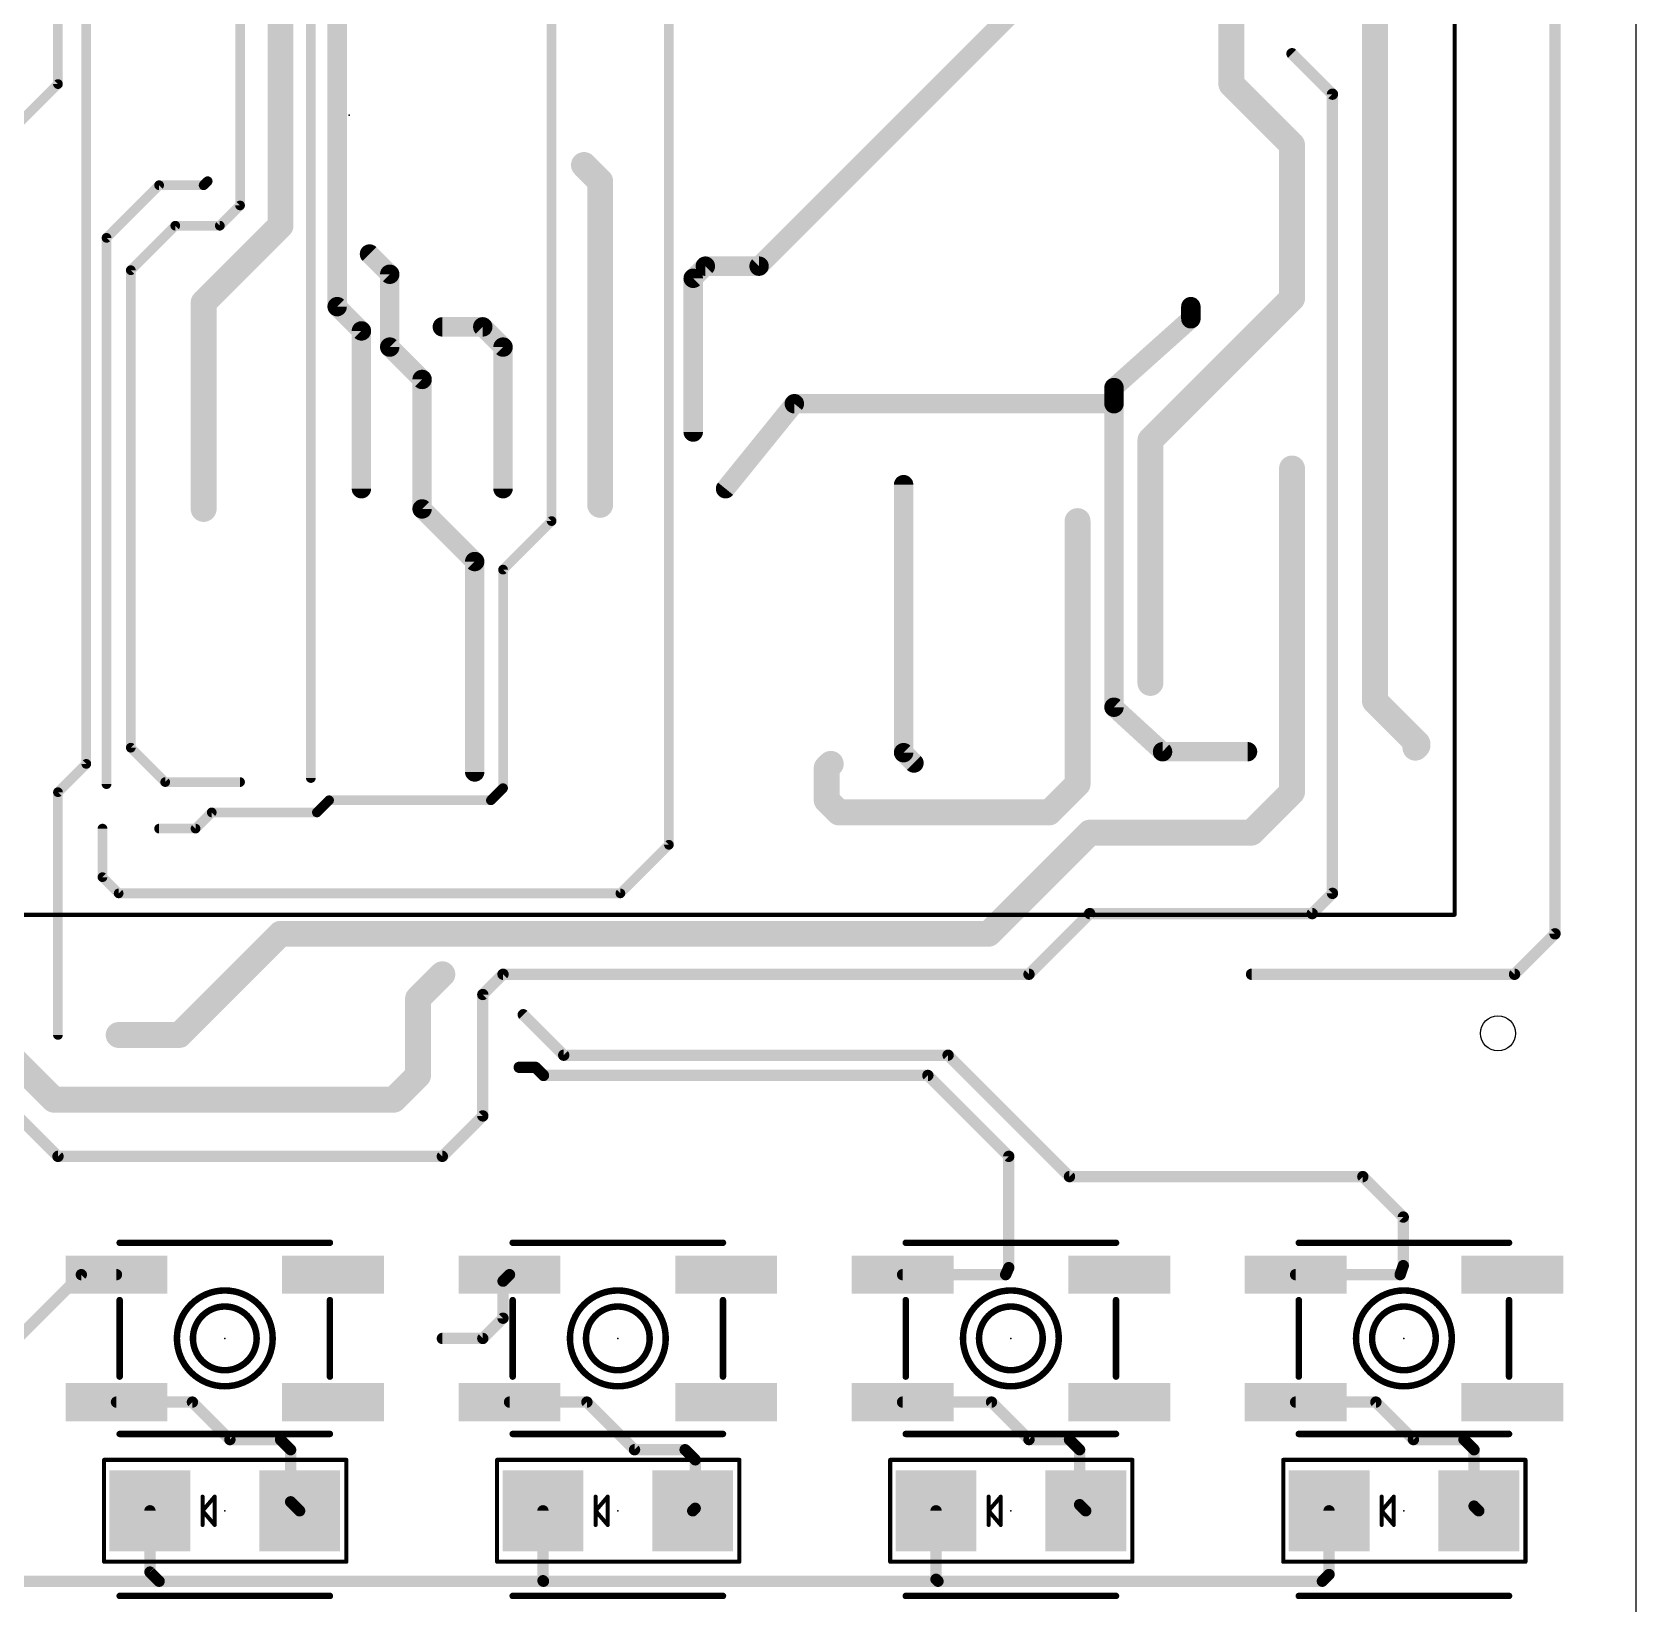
# Model space of a CAD drawing. Extents: x -38 to 38, y -89 to 89.
# Drawn here: x -12.2 to 38.1, y 11.4 to 60.7 of the extents above; entities that cross this region are included whole.
import ezdxf

# ---------------------------------------------------------------- set-up
doc = ezdxf.new("R2010")
doc.units = 0
for name, color, linetype in [('1', 22, 'CONTINUOUS'), ('20', 7, 'CONTINUOUS'), ('21', 253, 'CONTINUOUS'), ('23', 7, 'CONTINUOUS')]:
    doc.layers.add(name, color=color, linetype=linetype)

# ---------------------------------------------------------------- blocks, each defined once
blk = doc.blocks.new('RECT')
blk.add_solid([(-0.5, -0.5), (0.5, -0.5), (-0.5, 0.5), (0.5, 0.5)])

msp = doc.modelspace()

# ---------------------------------------------------------------- linework, layer by layer
at = {"layer": '1'}
for points, const_width in [([(29.9085, 80.3275), (29.9085, 39.6875)], 0.8128), ([(-10.541, 37.719), (-10.541, 72.644)], 0.3048), ([(-5.715, 55.245), (-5.715, 71.12)], 0.3048), ([(35.56, 32.385), (35.56, 66.04)], 0.3556), ([(10.577, 53.34), (22.007, 64.77)], 0.6096), ([(-11.43, 59.055), (-11.43, 64.7065)], 0.3048), ([(4.064, 45.339), (4.064, 64.643)], 0.3048), ([(7.747, 35.179), (7.747, 64.77)], 0.3048), ([(-3.4925, 37.2745), (-3.4925, 63.1825)], 0.3048), ([(-4.445, 54.61), (-4.445, 62.357)], 0.8128), ([(-2.667, 52.07), (-2.667, 62.103)], 0.6096), ([(25.4, 59.055), (25.4, 61.595)], 0.8128), ([(28.575, 58.7375), (27.305, 60.0075)], 0.3556), ([(27.305, 57.15), (25.4, 59.055)], 0.8128), ([(-13.97, 56.515), (-11.43, 59.055)], 0.3048), ([(28.575, 33.655), (28.575, 58.7375)], 0.3556), ([(27.305, 57.15), (27.305, 52.324)], 0.8128), ([(5.588, 56.007), (5.08, 56.515)], 0.8128), ([(5.588, 45.847), (5.588, 56.007)], 0.8128), ([(-9.906, 54.229), (-8.255, 55.88)], 0.3048), ([(-8.255, 55.88), (-6.858, 55.88)], 0.3048), ([(-6.858, 55.88), (-6.731, 56.007)], 0.3048), ([(-6.35, 54.61), (-5.715, 55.245)], 0.3048), ([(-6.858, 52.197), (-4.445, 54.61)], 0.8128), ([(-9.906, 37.084), (-9.906, 54.229)], 0.3048), ([(-9.144, 53.213), (-7.747, 54.61)], 0.3048), ([(-7.747, 54.61), (-6.35, 54.61)], 0.3048), ([(-1.016, 53.086), (-1.651, 53.721)], 0.6096), ([(-9.144, 38.227), (-9.144, 53.213)], 0.3048), ([(-1.016, 50.8), (-1.016, 53.086)], 0.6096), ([(8.509, 52.959), (8.89, 53.34)], 0.6096), ([(8.89, 53.34), (10.577, 53.34)], 0.6096), ([(8.509, 48.133), (8.509, 52.959)], 0.6096), ([(-6.858, 45.72), (-6.858, 52.197)], 0.8128), ([(-1.905, 51.308), (-2.667, 52.07)], 0.6096), ([(27.305, 52.324), (22.86, 47.879)], 0.8128), ([(24.13, 52.07), (24.13, 51.689)], 0.6096), ([(24.13, 51.689), (21.717, 49.53)], 0.6096), ([(-1.905, 46.355), (-1.905, 51.308)], 0.6096), ([(0.635, 51.435), (1.905, 51.435)], 0.6096), ([(1.905, 51.435), (2.54, 50.8)], 0.6096), ([(0, 49.784), (-1.016, 50.8)], 0.6096), ([(2.54, 50.8), (2.54, 46.355)], 0.6096), ([(0, 45.72), (0, 49.784)], 0.6096), ([(21.717, 49.53), (21.717, 49.022)], 0.6096), ([(11.684, 49.022), (9.525, 46.355)], 0.6096), ([(21.717, 49.022), (11.684, 49.022)], 0.6096), ([(21.717, 39.497), (21.717, 49.022)], 0.6096), ([(22.86, 40.259), (22.86, 47.879)], 0.8128), ([(27.305, 36.83), (27.305, 46.99)], 0.8128), ([(15.113, 46.482), (15.113, 38.071)], 0.6096), ([(1.651, 44.069), (0, 45.72)], 0.6096), ([(4.064, 45.339), (2.54, 43.815)], 0.3048), ([(20.574, 45.339), (20.574, 40.386)], 0.8128), ([(1.651, 37.465), (1.651, 44.069)], 0.6096), ([(2.54, 43.815), (2.54, 36.957)], 0.3048), ([(20.574, 40.386), (20.574, 37.084)], 0.8128), ([(23.241, 38.1), (21.717, 39.497)], 0.6096), ([(29.9085, 39.6875), (31.242, 38.354)], 0.8128), ([(-8.0645, 37.1475), (-9.144, 38.227)], 0.3048), ([(15.113, 38.071), (15.438, 37.746)], 0.6096), ([(25.908, 38.1), (23.241, 38.1)], 0.6096), ([(31.242, 38.2905), (31.1785, 38.227)], 0.8128), ([(31.242, 38.354), (31.242, 38.2905)], 0.8128), ([(-11.43, 36.83), (-10.541, 37.719)], 0.3048), ([(12.7, 37.592), (12.827, 37.719)], 0.8128), ([(12.7, 36.576), (12.7, 37.592)], 0.8128), ([(-5.715, 37.1475), (-8.0645, 37.1475)], 0.3048), ([(20.574, 37.084), (19.685, 36.195)], 0.8128), ([(-11.43, 29.21), (-11.43, 36.83)], 0.3048), ([(2.54, 36.957), (2.159, 36.576)], 0.3048), ([(13.081, 36.195), (12.7, 36.576)], 0.8128), ([(26.035, 35.56), (27.305, 36.83)], 0.8128), ([(-6.604, 36.195), (-7.112, 35.687)], 0.3048), ([(-3.302, 36.195), (-6.604, 36.195)], 0.3048), ([(-2.921, 36.576), (-3.302, 36.195)], 0.3048), ([(2.159, 36.576), (-2.921, 36.576)], 0.3048), ([(19.685, 36.195), (13.081, 36.195)], 0.8128), ([(-10.033, 35.687), (-10.033, 34.163)], 0.3048), ([(-7.112, 35.687), (-8.255, 35.687)], 0.3048), ([(17.78, 32.385), (20.955, 35.56)], 0.8128), ([(20.955, 35.56), (26.035, 35.56)], 0.8128), ([(6.223, 33.655), (7.747, 35.179)], 0.3048), ([(-10.033, 34.163), (-9.525, 33.655)], 0.3048), ([(-9.525, 33.655), (6.223, 33.655)], 0.3048), ([(27.94, 33.02), (28.575, 33.655)], 0.3556), ([(-7.62, 29.21), (-4.445, 32.385)], 0.8128), ([(-4.445, 32.385), (17.78, 32.385)], 0.8128), ([(19.05, 31.115), (20.955, 33.02)], 0.3556), ([(20.955, 33.02), (27.94, 33.02)], 0.3556), ([(34.29, 31.115), (35.56, 32.385)], 0.3556), ([(-0.127, 30.353), (0.635, 31.115)], 0.8128), ([(1.905, 30.48), (2.54, 31.115)], 0.3556), ([(2.54, 31.115), (19.05, 31.115)], 0.3556), ([(26.035, 31.115), (34.29, 31.115)], 0.3556), ([(-0.127, 27.94), (-0.127, 30.353)], 0.8128), ([(1.905, 26.67), (1.905, 30.48)], 0.3556), ([(3.175, 29.845), (4.445, 28.575)], 0.3556), ([(-13.335, 28.956), (-11.557, 27.178)], 0.8128), ([(-9.525, 29.21), (-7.62, 29.21)], 0.8128), ([(-14.605, 28.575), (-11.43, 25.4)], 0.3556), ([(4.445, 28.575), (16.51, 28.575)], 0.3556), ([(16.51, 28.575), (20.32, 24.765)], 0.3556), ([(-0.889, 27.178), (-0.127, 27.94)], 0.8128), ([(3.048, 28.194), (3.556, 28.194)], 0.3556), ([(3.556, 28.194), (3.81, 27.94)], 0.3556), ([(3.81, 27.94), (15.875, 27.94)], 0.3556), ([(15.875, 27.94), (18.415, 25.4)], 0.3556), ([(-11.557, 27.178), (-0.889, 27.178)], 0.8128), ([(0.635, 25.4), (1.905, 26.67)], 0.3556), ([(-11.43, 25.4), (0.635, 25.4)], 0.3556), ([(18.415, 25.4), (18.415, 21.9075)], 0.3556), ([(20.32, 24.765), (29.5275, 24.765)], 0.3556), ([(29.5275, 24.765), (30.7975, 23.495)], 0.3556), ([(30.7975, 23.495), (30.7975, 21.971)], 0.3556), ([(-10.6975, 21.6875), (-12.7, 19.685)], 0.3556), ([(-9.5936, 21.6875), (-10.6975, 21.6875)], 0.3556), ([(2.54, 21.484), (2.7435, 21.6875)], 0.3556), ([(2.54, 20.32), (2.54, 21.484)], 0.3556), ([(15.0806, 21.6875), (18.3175, 21.6875)], 0.3556), ([(18.3175, 21.6875), (18.415, 21.9075)], 0.3556), ([(27.4178, 21.6875), (30.7, 21.6875)], 0.3556), ([(30.7, 21.6875), (30.7975, 21.971)], 0.3556), ([(1.905, 19.685), (2.54, 20.32)], 0.3556), ([(0.635, 19.685), (1.905, 19.685)], 0.3556), ([(-9.5936, 17.6875), (-7.21, 17.6875)], 0.3556), ([(-7.21, 17.6875), (-6.0325, 16.51)], 0.3556), ([(2.7435, 17.6875), (5.1725, 17.6875)], 0.3556), ([(5.1725, 17.6875), (6.6675, 16.1925)], 0.3556), ([(15.0806, 17.6875), (17.8725, 17.6875)], 0.3556), ([(17.8725, 17.6875), (19.05, 16.51)], 0.3556), ([(27.4178, 17.6875), (29.9375, 17.6875)], 0.3556), ([(29.9375, 17.6875), (31.115, 16.51)], 0.3556), ([(-6.0325, 16.51), (-4.445, 16.51)], 0.3556), ([(-4.445, 16.51), (-4.1275, 16.1925)], 0.3556), ([(19.05, 16.51), (20.32, 16.51)], 0.3556), ([(20.32, 16.51), (20.6375, 16.1925)], 0.3556), ([(31.115, 16.51), (32.7025, 16.51)], 0.3556), ([(32.7025, 16.51), (33.02, 16.1925)], 0.3556), ([(-4.1275, 16.1925), (-4.1275, 14.5589)], 0.3556), ([(6.6675, 16.1925), (8.255, 16.1925)], 0.3556), ([(8.255, 16.1925), (8.5725, 15.875)], 0.3556), ([(20.6375, 16.1925), (20.6375, 14.4682)], 0.3556), ([(33.02, 16.1925), (33.02, 14.4228)], 0.3556), ([(8.5725, 15.875), (8.5725, 14.355)], 0.3556), ([(-4.1275, 14.5589), (-3.8441, 14.2755)], 0.3556), ([(20.6375, 14.4682), (20.8301, 14.2755)], 0.3556), ([(33.02, 14.4228), (33.1673, 14.2755)], 0.3556), ([(-8.5431, 14.2755), (-8.5431, 12.3531)], 0.3556), ([(3.794, 14.2755), (3.794, 12.081)], 0.3556), ([(8.5725, 14.355), (8.493, 14.2755)], 0.3556), ([(16.1311, 14.2755), (16.1311, 12.1264)], 0.3556), ([(28.4683, 14.2755), (28.4683, 12.2758)], 0.3556), ([(-8.255, 12.065), (-20.955, 12.065)], 0.3556), ([(-8.5431, 12.3531), (-8.255, 12.065)], 0.3556), ([(3.81, 12.065), (-8.255, 12.065)], 0.3556), ([(3.794, 12.081), (3.81, 12.065)], 0.3556), ([(16.1925, 12.065), (3.81, 12.065)], 0.3556), ([(16.1311, 12.1264), (16.1925, 12.065)], 0.3556), ([(28.2575, 12.065), (16.1925, 12.065)], 0.3556), ([(28.4683, 12.2758), (28.2575, 12.065)], 0.3556)]:
    msp.add_lwpolyline(points, dxfattribs=dict(at, const_width=const_width))
for points, const_width in [([(27.3679, 60.0704, 1), (27.2421, 59.9446)], 0.1778), ([(25.5437, 59.1987, 1), (25.2563, 58.9113)], 0.4064), ([(-11.5062, 59.055, 1), (-11.3538, 59.055)], 0.1524), ([(-11.3761, 59.0011, 1), (-11.4839, 59.1089)], 0.1524), ([(25.1968, 59.055, 1), (25.6032, 59.055)], 0.4064), ([(28.6639, 58.7375, 1), (28.4861, 58.7375)], 0.1778), ([(28.5121, 58.6746, 1), (28.6379, 58.8004)], 0.1778), ([(27.5082, 57.15, 1), (27.1018, 57.15)], 0.4064), ([(27.1613, 57.0063, 1), (27.4487, 57.2937)], 0.4064), ([(5.2237, 56.6587, 1), (4.9363, 56.3713)], 0.4064), ([(5.7912, 56.007, 1), (5.3848, 56.007)], 0.4064), ([(-8.255, 55.9562, 1), (-8.255, 55.8038)], 0.1524), ([(-8.2011, 55.8261, 1), (-8.3089, 55.9339)], 0.1524), ([(-6.9119, 55.9339, 1), (-6.8041, 55.8261)], 0.1524), ([(-6.858, 55.8038, 1), (-6.858, 55.9562)], 0.1524), ([(-6.6771, 55.9531, 1), (-6.7849, 56.0609)], 0.1524), ([(5.4443, 55.8633, 1), (5.7317, 56.1507)], 0.4064), ([(-5.6611, 55.1911, 1), (-5.7689, 55.2989)], 0.1524), ([(-5.7912, 55.245, 1), (-5.6388, 55.245)], 0.1524), ([(-4.3013, 54.4663, 1), (-4.5887, 54.7537)], 0.4064), ([(-9.8298, 54.229, 1), (-9.9822, 54.229)], 0.1524), ([(-7.747, 54.6862, 1), (-7.747, 54.5338)], 0.1524), ([(-7.6931, 54.5561, 1), (-7.8009, 54.6639)], 0.1524), ([(-6.4039, 54.6639, 1), (-6.2961, 54.5561)], 0.1524), ([(-6.35, 54.5338, 1), (-6.35, 54.6862)], 0.1524), ([(-4.6482, 54.61, 1), (-4.2418, 54.61)], 0.4064), ([(-9.9599, 54.2829, 1), (-9.8521, 54.1751)], 0.1524), ([(-1.5432, 53.8288, 1), (-1.7588, 53.6132)], 0.3048), ([(-9.0678, 53.213, 1), (-9.2202, 53.213)], 0.1524), ([(-0.8636, 53.086, 1), (-1.1684, 53.086)], 0.3048), ([(8.89, 53.4924, 1), (8.89, 53.1876)], 0.3048), ([(8.9978, 53.2322, 1), (8.7822, 53.4478)], 0.3048), ([(10.4692, 53.4478, 1), (10.6847, 53.2322)], 0.3048), ([(10.577, 53.1876, 1), (10.577, 53.4924)], 0.3048), ([(-9.1979, 53.2669, 1), (-9.0901, 53.1591)], 0.1524), ([(-1.1238, 52.9782, 1), (-0.9082, 53.1938)], 0.3048), ([(8.4012, 53.0668, 1), (8.6168, 52.8512)], 0.3048), ([(8.6614, 52.959, 1), (8.3566, 52.959)], 0.3048), ([(-6.6548, 52.197, 1), (-7.0612, 52.197)], 0.4064), ([(-7.0017, 52.3407, 1), (-6.7143, 52.0533)], 0.4064), ([(-2.5592, 52.1778, 1), (-2.7748, 51.9622)], 0.3048), ([(24.2824, 52.07, 1), (23.9776, 52.07)], 0.3048), ([(27.1018, 52.324, 1), (27.5082, 52.324)], 0.4064), ([(27.4487, 52.1803, 1), (27.1613, 52.4677)], 0.4064), ([(-2.8194, 52.07, 1), (-2.5146, 52.07)], 0.3048), ([(24.2316, 51.5754, 1), (24.0284, 51.8026)], 0.3048), ([(-1.7526, 51.308, 1), (-2.0574, 51.308)], 0.3048), ([(-2.0128, 51.2002, 1), (-1.7972, 51.4158)], 0.3048), ([(0.635, 51.5874, 1), (0.635, 51.2826)], 0.3048), ([(2.0128, 51.5428, 1), (1.7972, 51.3272)], 0.3048), ([(1.905, 51.2826, 1), (1.905, 51.5874)], 0.3048), ([(23.9776, 51.689, 1), (24.2824, 51.689)], 0.3048), ([(-0.9082, 50.9078, 1), (-1.1238, 50.6922)], 0.3048), ([(-1.1684, 50.8, 1), (-0.8636, 50.8)], 0.3048), ([(2.6924, 50.8, 1), (2.3876, 50.8)], 0.3048), ([(2.4322, 50.6922, 1), (2.6478, 50.9078)], 0.3048), ([(0.1524, 49.784, 1), (-0.1524, 49.784)], 0.3048), ([(-0.1078, 49.6762, 1), (0.1078, 49.8918)], 0.3048), ([(21.8694, 49.53, 1), (21.5646, 49.53)], 0.3048), ([(21.6154, 49.6436, 1), (21.8186, 49.4164)], 0.3048), ([(11.684, 49.1744, 1), (11.684, 48.8696)], 0.3048), ([(11.8025, 48.9261, 1), (11.5655, 49.1179)], 0.3048), ([(21.8694, 49.022, 1), (21.5646, 49.022)], 0.3048), ([(21.5646, 49.022, 1), (21.8694, 49.022)], 0.3048), ([(21.717, 48.8696, 1), (21.717, 49.1744)], 0.3048), ([(8.3566, 48.133, 1), (8.6614, 48.133)], 0.3048), ([(23.0632, 47.879, 1), (22.6568, 47.879)], 0.4064), ([(22.7163, 48.0227, 1), (23.0037, 47.7353)], 0.4064), ([(27.5082, 46.99, 1), (27.1018, 46.99)], 0.4064), ([(-2.0574, 46.355, 1), (-1.7526, 46.355)], 0.3048), ([(2.3876, 46.355, 1), (2.6924, 46.355)], 0.3048), ([(9.4065, 46.4509, 1), (9.6435, 46.2591)], 0.3048), ([(15.2654, 46.482, 1), (14.9606, 46.482)], 0.3048), ([(-7.0612, 45.72, 1), (-6.6548, 45.72)], 0.4064), ([(0.1078, 45.8278, 1), (-0.1078, 45.6122)], 0.3048), ([(-0.1524, 45.72, 1), (0.1524, 45.72)], 0.3048), ([(5.3848, 45.847, 1), (5.7912, 45.847)], 0.4064), ([(3.9878, 45.339, 1), (4.1402, 45.339)], 0.1524), ([(4.1179, 45.2851, 1), (4.0101, 45.3929)], 0.1524), ([(20.7772, 45.339, 1), (20.3708, 45.339)], 0.4064), ([(1.8034, 44.069, 1), (1.4986, 44.069)], 0.3048), ([(1.5432, 43.9612, 1), (1.7588, 44.1768)], 0.3048), ([(2.6162, 43.815, 1), (2.4638, 43.815)], 0.1524), ([(2.4861, 43.8689, 1), (2.5939, 43.7611)], 0.1524), ([(20.7772, 40.386, 1), (20.3708, 40.386)], 0.4064), ([(20.3708, 40.386, 1), (20.7772, 40.386)], 0.4064), ([(22.6568, 40.259, 1), (23.0632, 40.259)], 0.4064), ([(21.82, 39.6093, 1), (21.614, 39.3847)], 0.3048), ([(30.0522, 39.8312, 1), (29.7648, 39.5438)], 0.4064), ([(29.7053, 39.6875, 1), (30.1117, 39.6875)], 0.4064), ([(21.5646, 39.497, 1), (21.8694, 39.497)], 0.3048), ([(-9.0901, 38.2809, 1), (-9.1979, 38.1731)], 0.1524), ([(-9.2202, 38.227, 1), (-9.0678, 38.227)], 0.1524), ([(15.2208, 38.1788, 1), (15.0052, 37.9632)], 0.3048), ([(23.241, 38.2524, 1), (23.241, 37.9476)], 0.3048), ([(23.138, 37.9877, 1), (23.344, 38.2123)], 0.3048), ([(25.908, 37.9476, 1), (25.908, 38.2524)], 0.3048), ([(31.0348, 38.3707, 1), (31.3222, 38.0833)], 0.4064), ([(31.4452, 38.354, 1), (31.0388, 38.354)], 0.4064), ([(31.0388, 38.2905, 1), (31.4452, 38.2905)], 0.4064), ([(31.0983, 38.2103, 1), (31.3857, 38.4977)], 0.4064), ([(31.3857, 38.1468, 1), (31.0983, 38.4342)], 0.4064), ([(-10.6172, 37.719, 1), (-10.4648, 37.719)], 0.1524), ([(-10.4871, 37.6651, 1), (-10.5949, 37.7729)], 0.1524), ([(12.9032, 37.592, 1), (12.4968, 37.592)], 0.4064), ([(12.5563, 37.7357, 1), (12.8437, 37.4483)], 0.4064), ([(12.9707, 37.5753, 1), (12.6833, 37.8627)], 0.4064), ([(14.9606, 38.071, 1), (15.2654, 38.071)], 0.3048), ([(15.3302, 37.6382, 1), (15.5458, 37.8538)], 0.3048), ([(-8.0645, 37.2237, 1), (-8.0645, 37.0713)], 0.1524), ([(-8.1184, 37.0936, 1), (-8.0106, 37.2014)], 0.1524), ([(-5.715, 37.0713, 1), (-5.715, 37.2237)], 0.1524), ([(-3.5687, 37.2745, 1), (-3.4163, 37.2745)], 0.1524), ([(1.4986, 37.465, 1), (1.8034, 37.465)], 0.3048), ([(20.3708, 37.084, 1), (20.7772, 37.084)], 0.4064), ([(20.7177, 36.9403, 1), (20.4303, 37.2277)], 0.4064), ([(-11.3538, 36.83, 1), (-11.5062, 36.83)], 0.1524), ([(-11.4839, 36.8839, 1), (-11.3761, 36.7761)], 0.1524), ([(-9.9822, 37.084, 1), (-9.8298, 37.084)], 0.1524), ([(2.4638, 36.957, 1), (2.6162, 36.957)], 0.1524), ([(2.5939, 36.9031, 1), (2.4861, 37.0109)], 0.1524), ([(12.8437, 36.7197, 1), (12.5563, 36.4323)], 0.4064), ([(12.4968, 36.576, 1), (12.9032, 36.576)], 0.4064), ([(27.1018, 36.83, 1), (27.5082, 36.83)], 0.4064), ([(27.4487, 36.6863, 1), (27.1613, 36.9737)], 0.4064), ([(-6.604, 36.2712, 1), (-6.604, 36.1188)], 0.1524), ([(-6.5501, 36.1411, 1), (-6.6579, 36.2489)], 0.1524), ([(-3.3559, 36.2489, 1), (-3.2481, 36.1411)], 0.1524), ([(-3.302, 36.1188, 1), (-3.302, 36.2712)], 0.1524), ([(-2.921, 36.6522, 1), (-2.921, 36.4998)], 0.1524), ([(-2.8671, 36.5221, 1), (-2.9749, 36.6299)], 0.1524), ([(2.1051, 36.6299, 1), (2.2129, 36.5221)], 0.1524), ([(2.159, 36.4998, 1), (2.159, 36.6522)], 0.1524), ([(13.081, 36.3982, 1), (13.081, 35.9918)], 0.4064), ([(12.9373, 36.0513, 1), (13.2247, 36.3387)], 0.4064), ([(19.5413, 36.3387, 1), (19.8287, 36.0513)], 0.4064), ([(19.685, 35.9918, 1), (19.685, 36.3982)], 0.4064), ([(-9.9568, 35.687, 1), (-10.1092, 35.687)], 0.1524), ([(-8.255, 35.7632, 1), (-8.255, 35.6108)], 0.1524), ([(-7.1659, 35.7409, 1), (-7.0581, 35.6331)], 0.1524), ([(-7.112, 35.6108, 1), (-7.112, 35.7632)], 0.1524), ([(20.955, 35.7632, 1), (20.955, 35.3568)], 0.4064), ([(21.0987, 35.4163, 1), (20.8113, 35.7037)], 0.4064), ([(25.8913, 35.7037, 1), (26.1787, 35.4163)], 0.4064), ([(26.035, 35.3568, 1), (26.035, 35.7632)], 0.4064), ([(7.6708, 35.179, 1), (7.8232, 35.179)], 0.1524), ([(7.8009, 35.1251, 1), (7.6931, 35.2329)], 0.1524), ([(-9.9791, 34.2169, 1), (-10.0869, 34.1091)], 0.1524), ([(-10.1092, 34.163, 1), (-9.9568, 34.163)], 0.1524), ([(-9.525, 33.7312, 1), (-9.525, 33.5788)], 0.1524), ([(-9.5789, 33.6011, 1), (-9.4711, 33.7089)], 0.1524), ([(6.1691, 33.7089, 1), (6.2769, 33.6011)], 0.1524), ([(6.223, 33.5788, 1), (6.223, 33.7312)], 0.1524), ([(28.4861, 33.655, 1), (28.6639, 33.655)], 0.1778), ([(28.6379, 33.5921, 1), (28.5121, 33.7179)], 0.1778), ([(-4.445, 32.5882, 1), (-4.445, 32.1818)], 0.4064), ([(-4.3013, 32.2413, 1), (-4.5887, 32.5287)], 0.4064), ([(17.6363, 32.5287, 1), (17.9237, 32.2413)], 0.4064), ([(17.78, 32.1818, 1), (17.78, 32.5882)], 0.4064), ([(20.955, 33.1089, 1), (20.955, 32.9311)], 0.1778), ([(21.0179, 32.9571, 1), (20.8921, 33.0829)], 0.1778), ([(27.8771, 33.0829, 1), (28.0029, 32.9571)], 0.1778), ([(27.94, 32.9311, 1), (27.94, 33.1089)], 0.1778), ([(35.4711, 32.385, 1), (35.6489, 32.385)], 0.1778), ([(35.6229, 32.3221, 1), (35.4971, 32.4479)], 0.1778), ([(0.7787, 30.9713, 1), (0.4913, 31.2587)], 0.4064), ([(2.54, 31.2039, 1), (2.54, 31.0261)], 0.1778), ([(2.6029, 31.0521, 1), (2.4771, 31.1779)], 0.1778), ([(18.9871, 31.1779, 1), (19.1129, 31.0521)], 0.1778), ([(19.05, 31.0261, 1), (19.05, 31.2039)], 0.1778), ([(26.035, 31.2039, 1), (26.035, 31.0261)], 0.1778), ([(34.2271, 31.1779, 1), (34.3529, 31.0521)], 0.1778), ([(34.29, 31.0261, 1), (34.29, 31.2039)], 0.1778), ([(0.0762, 30.353, 1), (-0.3302, 30.353)], 0.4064), ([(-0.2707, 30.4967, 1), (0.0167, 30.2093)], 0.4064), ([(1.8421, 30.5429, 1), (1.9679, 30.4171)], 0.1778), ([(1.9939, 30.48, 1), (1.8161, 30.48)], 0.1778), ([(3.2379, 29.9079, 1), (3.1121, 29.7821)], 0.1778), ([(-11.5062, 29.21, 1), (-11.3538, 29.21)], 0.1524), ([(-9.525, 29.4132, 1), (-9.525, 29.0068)], 0.4064), ([(-7.7637, 29.3537, 1), (-7.4763, 29.0663)], 0.4064), ([(-7.62, 29.0068, 1), (-7.62, 29.4132)], 0.4064), ([(4.445, 28.6639, 1), (4.445, 28.4861)], 0.1778), ([(4.3821, 28.5121, 1), (4.5079, 28.6379)], 0.1778), ([(16.5729, 28.6379, 1), (16.4471, 28.5121)], 0.1778), ([(16.51, 28.4861, 1), (16.51, 28.6639)], 0.1778), ([(0.0167, 27.7963, 1), (-0.2707, 28.0837)], 0.4064), ([(3.048, 28.2829, 1), (3.048, 28.1051)], 0.1778), ([(3.6189, 28.2569, 1), (3.4931, 28.1311)], 0.1778), ([(3.556, 28.1051, 1), (3.556, 28.2829)], 0.1778), ([(-0.3302, 27.94, 1), (0.0762, 27.94)], 0.4064), ([(3.81, 28.0289, 1), (3.81, 27.8511)], 0.1778), ([(3.7471, 27.8771, 1), (3.8729, 28.0029)], 0.1778), ([(15.9379, 28.0029, 1), (15.8121, 27.8771)], 0.1778), ([(15.875, 27.8511, 1), (15.875, 28.0289)], 0.1778), ([(-11.557, 27.3812, 1), (-11.557, 26.9748)], 0.4064), ([(-11.7007, 27.0343, 1), (-11.4133, 27.3217)], 0.4064), ([(-1.0327, 27.3217, 1), (-0.7453, 27.0343)], 0.4064), ([(-0.889, 26.9748, 1), (-0.889, 27.3812)], 0.4064), ([(1.8161, 26.67, 1), (1.9939, 26.67)], 0.1778), ([(1.9679, 26.6071, 1), (1.8421, 26.7329)], 0.1778), ([(-11.43, 25.4889, 1), (-11.43, 25.3111)], 0.1778), ([(-11.4929, 25.3371, 1), (-11.3671, 25.4629)], 0.1778), ([(0.5721, 25.4629, 1), (0.6979, 25.3371)], 0.1778), ([(0.635, 25.3111, 1), (0.635, 25.4889)], 0.1778), ([(18.5039, 25.4, 1), (18.3261, 25.4)], 0.1778), ([(18.3521, 25.3371, 1), (18.4779, 25.4629)], 0.1778), ([(20.32, 24.8539, 1), (20.32, 24.6761)], 0.1778), ([(20.2571, 24.7021, 1), (20.3829, 24.8279)], 0.1778), ([(29.5904, 24.8279, 1), (29.4646, 24.7021)], 0.1778), ([(29.5275, 24.6761, 1), (29.5275, 24.8539)], 0.1778), ([(30.8864, 23.495, 1), (30.7086, 23.495)], 0.1778), ([(30.7346, 23.4321, 1), (30.8604, 23.5579)], 0.1778), ([(-10.6975, 21.7764, 1), (-10.6975, 21.5986)], 0.1778), ([(-10.6346, 21.6247, 1), (-10.7603, 21.7504)], 0.1778), ([(-9.5936, 21.5986, 1), (-9.5936, 21.7764)], 0.1778), ([(2.6289, 21.484, 1), (2.4511, 21.484)], 0.1778), ([(2.8064, 21.6247, 1), (2.6806, 21.7504)], 0.1778), ([(15.0806, 21.7764, 1), (15.0806, 21.5986)], 0.1778), ([(18.2362, 21.7235, 1), (18.3988, 21.6515)], 0.1778), ([(18.3175, 21.5986, 1), (18.3175, 21.7764)], 0.1778), ([(18.3261, 21.9075, 1), (18.5039, 21.9075)], 0.1778), ([(18.4963, 21.8715, 1), (18.3337, 21.9435)], 0.1778), ([(27.4178, 21.7764, 1), (27.4178, 21.5986)], 0.1778), ([(30.6159, 21.7164, 1), (30.784, 21.6586)], 0.1778), ([(30.7, 21.5986, 1), (30.7, 21.7764)], 0.1778), ([(30.7086, 21.971, 1), (30.8864, 21.971)], 0.1778), ([(30.8816, 21.9421, 1), (30.7134, 21.9999)], 0.1778), ([(2.4771, 21.5469, 1), (2.6029, 21.4212)], 0.1778), ([(2.4511, 20.32, 1), (2.6289, 20.32)], 0.1778), ([(2.6029, 20.2571, 1), (2.4771, 20.3829)], 0.1778), ([(0.635, 19.7739, 1), (0.635, 19.5961)], 0.1778), ([(1.8421, 19.7479, 1), (1.9679, 19.6221)], 0.1778), ([(1.905, 19.5961, 1), (1.905, 19.7739)], 0.1778), ([(-9.5936, 17.7764, 1), (-9.5936, 17.5986)], 0.1778), ([(-7.1472, 17.7504, 1), (-7.2729, 17.6247)], 0.1778), ([(-7.21, 17.5986, 1), (-7.21, 17.7764)], 0.1778), ([(2.7435, 17.7764, 1), (2.7435, 17.5986)], 0.1778), ([(5.2353, 17.7504, 1), (5.1096, 17.6247)], 0.1778), ([(5.1725, 17.5986, 1), (5.1725, 17.7764)], 0.1778), ([(15.0806, 17.7764, 1), (15.0806, 17.5986)], 0.1778), ([(17.9353, 17.7504, 1), (17.8096, 17.6247)], 0.1778), ([(17.8725, 17.5986, 1), (17.8725, 17.7764)], 0.1778), ([(27.4178, 17.7764, 1), (27.4178, 17.5986)], 0.1778), ([(30.0003, 17.7504, 1), (29.8746, 17.6247)], 0.1778), ([(29.9375, 17.5986, 1), (29.9375, 17.7764)], 0.1778), ([(-6.0325, 16.5989, 1), (-6.0325, 16.4211)], 0.1778), ([(-6.0954, 16.4471, 1), (-5.9696, 16.5729)], 0.1778), ([(-4.3821, 16.5729, 1), (-4.5079, 16.4471)], 0.1778), ([(-4.445, 16.4211, 1), (-4.445, 16.5989)], 0.1778), ([(19.05, 16.5989, 1), (19.05, 16.4211)], 0.1778), ([(18.9871, 16.4471, 1), (19.1129, 16.5729)], 0.1778), ([(20.3829, 16.5729, 1), (20.2571, 16.4471)], 0.1778), ([(20.32, 16.4211, 1), (20.32, 16.5989)], 0.1778), ([(31.115, 16.5989, 1), (31.115, 16.4211)], 0.1778), ([(31.0521, 16.4471, 1), (31.1779, 16.5729)], 0.1778), ([(32.7654, 16.5729, 1), (32.6396, 16.4471)], 0.1778), ([(32.7025, 16.4211, 1), (32.7025, 16.5989)], 0.1778), ([(-4.0386, 16.1925, 1), (-4.2164, 16.1925)], 0.1778), ([(-4.1904, 16.1296, 1), (-4.0646, 16.2554)], 0.1778), ([(6.6675, 16.2814, 1), (6.6675, 16.1036)], 0.1778), ([(6.6046, 16.1296, 1), (6.7304, 16.2554)], 0.1778), ([(8.3179, 16.2554, 1), (8.1921, 16.1296)], 0.1778), ([(8.255, 16.1036, 1), (8.255, 16.2814)], 0.1778), ([(20.7264, 16.1925, 1), (20.5486, 16.1925)], 0.1778), ([(20.5746, 16.1296, 1), (20.7004, 16.2554)], 0.1778), ([(33.1089, 16.1925, 1), (32.9311, 16.1925)], 0.1778), ([(32.9571, 16.1296, 1), (33.0829, 16.2554)], 0.1778), ([(8.6614, 15.875, 1), (8.4836, 15.875)], 0.1778), ([(8.5096, 15.8121, 1), (8.6354, 15.9379)], 0.1778), ([(-4.0646, 14.6217, 1), (-4.1904, 14.496)], 0.1778), ([(-4.2164, 14.5589, 1), (-4.0386, 14.5589)], 0.1778), ([(20.7004, 14.531, 1), (20.5746, 14.4053)], 0.1778), ([(33.0829, 14.4857, 1), (32.9571, 14.3599)], 0.1778), ([(-8.4542, 14.2755, 1), (-8.632, 14.2755)], 0.1778), ([(-3.907, 14.2127, 1), (-3.7813, 14.3384)], 0.1778), ([(3.8829, 14.2755, 1), (3.7051, 14.2755)], 0.1778), ([(8.4301, 14.3384, 1), (8.5559, 14.2127)], 0.1778), ([(8.4836, 14.355, 1), (8.6614, 14.355)], 0.1778), ([(8.6354, 14.2922, 1), (8.5096, 14.4179)], 0.1778), ([(16.22, 14.2755, 1), (16.0422, 14.2755)], 0.1778), ([(20.5486, 14.4682, 1), (20.7264, 14.4682)], 0.1778), ([(20.7673, 14.2127, 1), (20.893, 14.3384)], 0.1778), ([(28.5572, 14.2755, 1), (28.3794, 14.2755)], 0.1778), ([(32.9311, 14.4228, 1), (33.1089, 14.4228)], 0.1778), ([(33.1044, 14.2127, 1), (33.2301, 14.3384)], 0.1778), ([(-8.4803, 12.416, 1), (-8.606, 12.2903)], 0.1778), ([(-8.632, 12.3531, 1), (-8.4542, 12.3531)], 0.1778), ([(-8.255, 12.1539, 1), (-8.255, 11.9761)], 0.1778), ([(-8.3179, 12.0021, 1), (-8.1921, 12.1279)], 0.1778), ([(-8.255, 11.9761, 1), (-8.255, 12.1539)], 0.1778), ([(3.8569, 12.1439, 1), (3.7311, 12.0181)], 0.1778), ([(3.7051, 12.081, 1), (3.8829, 12.081)], 0.1778), ([(3.81, 12.1539, 1), (3.81, 11.9761)], 0.1778), ([(3.7471, 12.0021, 1), (3.8729, 12.1279)], 0.1778), ([(3.81, 11.9761, 1), (3.81, 12.1539)], 0.1778), ([(16.0422, 12.1264, 1), (16.22, 12.1264)], 0.1778), ([(16.194, 12.1892, 1), (16.0683, 12.0635)], 0.1778), ([(16.1925, 12.1539, 1), (16.1925, 11.9761)], 0.1778), ([(16.1296, 12.0021, 1), (16.2554, 12.1279)], 0.1778), ([(16.1925, 11.9761, 1), (16.1925, 12.1539)], 0.1778), ([(28.1946, 12.1279, 1), (28.3204, 12.0021)], 0.1778), ([(28.2575, 11.9761, 1), (28.2575, 12.1539)], 0.1778), ([(28.3794, 12.2758, 1), (28.5572, 12.2758)], 0.1778), ([(28.5311, 12.2129, 1), (28.4054, 12.3386)], 0.1778)]:
    msp.add_lwpolyline(points, format="xyb", dxfattribs=dict(at, const_width=const_width))
at = {"layer": '20'}
msp.add_line((38.1, 88.9), (38.1, -88.9), dxfattribs=at)
msp.add_circle((33.77, 29.26), 0.55, dxfattribs=at)
at = {"layer": '21'}
for points, const_width in [([(32.4082, 83.1815), (32.4082, 32.9815)], 0.127), ([(32.4082, 32.9815), (-36.9918, 32.9815)], 0.127), ([(-9.4936, 22.6875), (-2.8936, 22.6875)], 0.2032), ([(2.8435, 22.6875), (9.4435, 22.6875)], 0.2032), ([(15.1806, 22.6875), (21.7806, 22.6875)], 0.2032), ([(27.5178, 22.6875), (34.1178, 22.6875)], 0.2032), ([(-9.4936, 18.4875), (-9.4936, 20.8875)], 0.2032), ([(-2.8936, 20.8875), (-2.8936, 18.4875)], 0.2032), ([(2.8435, 18.4875), (2.8435, 20.8875)], 0.2032), ([(9.4435, 20.8875), (9.4435, 18.4875)], 0.2032), ([(15.1806, 18.4875), (15.1806, 20.8875)], 0.2032), ([(21.7806, 20.8875), (21.7806, 18.4875)], 0.2032), ([(27.5178, 18.4875), (27.5178, 20.8875)], 0.2032), ([(34.1178, 20.8875), (34.1178, 18.4875)], 0.2032), ([(-2.8936, 16.6875), (-9.4936, 16.6875)], 0.2032), ([(9.4435, 16.6875), (2.8435, 16.6875)], 0.2032), ([(21.7806, 16.6875), (15.1806, 16.6875)], 0.2032), ([(34.1178, 16.6875), (27.5178, 16.6875)], 0.2032), ([(-9.9826, 13.1295), (-9.9826, 15.8755)], 0.127), ([(-9.9826, 15.8755), (-2.3776, 15.8755)], 0.127), ([(-2.3776, 15.8755), (-2.3776, 15.6695)], 0.127), ([(-2.3776, 15.6695), (-2.3776, 15.612)], 0.127), ([(-2.3776, 15.6695), (-2.3776, 12.6755)], 0.127), ([(2.3545, 13.1295), (2.3545, 15.8755)], 0.127), ([(2.3545, 15.8755), (9.9595, 15.8755)], 0.127), ([(9.9595, 15.8755), (9.9595, 15.6695)], 0.127), ([(9.9595, 15.6695), (9.9595, 15.612)], 0.127), ([(9.9595, 15.6695), (9.9595, 12.6755)], 0.127), ([(14.6916, 13.1295), (14.6916, 15.8755)], 0.127), ([(14.6916, 15.8755), (22.2966, 15.8755)], 0.127), ([(22.2966, 15.8755), (22.2966, 15.6695)], 0.127), ([(22.2966, 15.6695), (22.2966, 15.612)], 0.127), ([(22.2966, 15.6695), (22.2966, 12.6755)], 0.127), ([(27.0288, 13.1295), (27.0288, 15.8755)], 0.127), ([(27.0288, 15.8755), (34.6338, 15.8755)], 0.127), ([(34.6338, 15.8755), (34.6338, 15.6695)], 0.127), ([(34.6338, 15.6695), (34.6338, 15.612)], 0.127), ([(34.6338, 15.6695), (34.6338, 12.6755)], 0.127), ([(-6.5111, 14.72), (-6.8921, 14.2755)], 0.127), ([(-6.8921, 13.831), (-6.8921, 14.72)], 0.127), ([(-6.5111, 13.831), (-6.5111, 14.72)], 0.127), ([(5.826, 14.72), (5.445, 14.2755)], 0.127), ([(5.445, 13.831), (5.445, 14.72)], 0.127), ([(5.826, 13.831), (5.826, 14.72)], 0.127), ([(18.1631, 14.72), (17.7821, 14.2755)], 0.127), ([(17.7821, 13.831), (17.7821, 14.72)], 0.127), ([(18.1631, 13.831), (18.1631, 14.72)], 0.127), ([(30.5003, 14.72), (30.1193, 14.2755)], 0.127), ([(30.1193, 13.831), (30.1193, 14.72)], 0.127), ([(30.5003, 13.831), (30.5003, 14.72)], 0.127), ([(-6.8921, 14.2755), (-6.5111, 13.831)], 0.127), ([(5.445, 14.2755), (5.826, 13.831)], 0.127), ([(17.7821, 14.2755), (18.1631, 13.831)], 0.127), ([(30.1193, 14.2755), (30.5003, 13.831)], 0.127), ([(-9.9826, 12.8815), (-9.9826, 13.1295)], 0.127), ([(-9.9826, 12.6755), (-9.9826, 13.1295)], 0.127), ([(2.3545, 12.8815), (2.3545, 13.1295)], 0.127), ([(2.3545, 12.6755), (2.3545, 13.1295)], 0.127), ([(14.6916, 12.8815), (14.6916, 13.1295)], 0.127), ([(14.6916, 12.6755), (14.6916, 13.1295)], 0.127), ([(27.0288, 12.8815), (27.0288, 13.1295)], 0.127), ([(27.0288, 12.6755), (27.0288, 13.1295)], 0.127), ([(-2.3776, 12.6755), (-9.9826, 12.6755)], 0.127), ([(9.9595, 12.6755), (2.3545, 12.6755)], 0.127), ([(22.2966, 12.6755), (14.6916, 12.6755)], 0.127), ([(34.6338, 12.6755), (27.0288, 12.6755)], 0.127), ([(-9.4936, 11.6039), (-2.8936, 11.6039)], 0.2032), ([(2.8435, 11.6039), (9.4435, 11.6039)], 0.2032), ([(15.1806, 11.6039), (21.7806, 11.6039)], 0.2032), ([(27.5178, 11.6039), (34.1178, 11.6039)], 0.2032)]:
    msp.add_lwpolyline(points, dxfattribs=dict(at, const_width=const_width))
for points, const_width in [([(32.3765, 32.9815, 1), (32.44, 32.9815)], 0.0635), ([(32.4082, 32.9498, 1), (32.4082, 33.0133)], 0.0635), ([(-9.4936, 22.7383, 1), (-9.4936, 22.6367)], 0.1016), ([(-2.8936, 22.6367, 1), (-2.8936, 22.7383)], 0.1016), ([(2.8435, 22.7383, 1), (2.8435, 22.6367)], 0.1016), ([(9.4435, 22.6367, 1), (9.4435, 22.7383)], 0.1016), ([(15.1806, 22.7383, 1), (15.1806, 22.6367)], 0.1016), ([(21.7806, 22.6367, 1), (21.7806, 22.7383)], 0.1016), ([(27.5178, 22.7383, 1), (27.5178, 22.6367)], 0.1016), ([(34.1178, 22.6367, 1), (34.1178, 22.7383)], 0.1016), ([(-6.1936, 18.1842, 1), (-6.1936, 21.1908, 1), (-6.1936, 18.1842)], 0.2032), ([(6.1435, 18.1842, 1), (6.1435, 21.1908, 1), (6.1435, 18.1842)], 0.2032), ([(18.4806, 18.1842, 1), (18.4806, 21.1908, 1), (18.4806, 18.1842)], 0.2032), ([(30.8178, 18.1842, 1), (30.8178, 21.1908, 1), (30.8178, 18.1842)], 0.2032), ([(-9.4428, 20.8875, 1), (-9.5444, 20.8875)], 0.1016), ([(-6.1936, 18.6875, 1), (-6.1936, 20.6875, 1), (-6.1936, 18.6875)], 0.2032), ([(-2.8428, 20.8875, 1), (-2.9444, 20.8875)], 0.1016), ([(2.8943, 20.8875, 1), (2.7927, 20.8875)], 0.1016), ([(6.1435, 18.6875, 1), (6.1435, 20.6875, 1), (6.1435, 18.6875)], 0.2032), ([(9.4943, 20.8875, 1), (9.3927, 20.8875)], 0.1016), ([(15.2314, 20.8875, 1), (15.1298, 20.8875)], 0.1016), ([(18.4806, 18.6875, 1), (18.4806, 20.6875, 1), (18.4806, 18.6875)], 0.2032), ([(21.8314, 20.8875, 1), (21.7298, 20.8875)], 0.1016), ([(27.5686, 20.8875, 1), (27.467, 20.8875)], 0.1016), ([(30.8178, 18.6875, 1), (30.8178, 20.6875, 1), (30.8178, 18.6875)], 0.2032), ([(34.1686, 20.8875, 1), (34.067, 20.8875)], 0.1016), ([(-9.5444, 18.4875, 1), (-9.4428, 18.4875)], 0.1016), ([(-2.9444, 18.4875, 1), (-2.8428, 18.4875)], 0.1016), ([(2.7927, 18.4875, 1), (2.8943, 18.4875)], 0.1016), ([(9.3927, 18.4875, 1), (9.4943, 18.4875)], 0.1016), ([(15.1298, 18.4875, 1), (15.2314, 18.4875)], 0.1016), ([(21.7298, 18.4875, 1), (21.8314, 18.4875)], 0.1016), ([(27.467, 18.4875, 1), (27.5686, 18.4875)], 0.1016), ([(34.067, 18.4875, 1), (34.1686, 18.4875)], 0.1016), ([(-9.4936, 16.7383, 1), (-9.4936, 16.6367)], 0.1016), ([(-2.8936, 16.6367, 1), (-2.8936, 16.7383)], 0.1016), ([(2.8435, 16.7383, 1), (2.8435, 16.6367)], 0.1016), ([(9.4435, 16.6367, 1), (9.4435, 16.7383)], 0.1016), ([(15.1806, 16.7383, 1), (15.1806, 16.6367)], 0.1016), ([(21.7806, 16.6367, 1), (21.7806, 16.7383)], 0.1016), ([(27.5178, 16.7383, 1), (27.5178, 16.6367)], 0.1016), ([(34.1178, 16.6367, 1), (34.1178, 16.7383)], 0.1016), ([(-9.9509, 15.8755, 1), (-10.0144, 15.8755)], 0.0635), ([(-9.9826, 15.9073, 1), (-9.9826, 15.8438)], 0.0635), ([(-2.3459, 15.8755, 1), (-2.4094, 15.8755)], 0.0635), ([(-2.3459, 15.6695, 1), (-2.4094, 15.6695)], 0.0635), ([(-2.3459, 15.6695, 1), (-2.4094, 15.6695)], 0.0635), ([(-2.4094, 15.6695, 1), (-2.3459, 15.6695)], 0.0635), ([(-2.4094, 15.612, 1), (-2.3459, 15.612)], 0.0635), ([(-2.3776, 15.8438, 1), (-2.3776, 15.9073)], 0.0635), ([(2.3863, 15.8755, 1), (2.3228, 15.8755)], 0.0635), ([(2.3545, 15.9073, 1), (2.3545, 15.8438)], 0.0635), ([(9.9913, 15.8755, 1), (9.9278, 15.8755)], 0.0635), ([(9.9913, 15.6695, 1), (9.9278, 15.6695)], 0.0635), ([(9.9913, 15.6695, 1), (9.9278, 15.6695)], 0.0635), ([(9.9278, 15.6695, 1), (9.9913, 15.6695)], 0.0635), ([(9.9278, 15.612, 1), (9.9913, 15.612)], 0.0635), ([(9.9595, 15.8438, 1), (9.9595, 15.9073)], 0.0635), ([(14.7234, 15.8755, 1), (14.6599, 15.8755)], 0.0635), ([(14.6916, 15.9073, 1), (14.6916, 15.8438)], 0.0635), ([(22.3284, 15.8755, 1), (22.2649, 15.8755)], 0.0635), ([(22.3284, 15.6695, 1), (22.2649, 15.6695)], 0.0635), ([(22.3284, 15.6695, 1), (22.2649, 15.6695)], 0.0635), ([(22.2649, 15.6695, 1), (22.3284, 15.6695)], 0.0635), ([(22.2649, 15.612, 1), (22.3284, 15.612)], 0.0635), ([(22.2966, 15.8438, 1), (22.2966, 15.9073)], 0.0635), ([(27.0605, 15.8755, 1), (26.997, 15.8755)], 0.0635), ([(27.0288, 15.9073, 1), (27.0288, 15.8438)], 0.0635), ([(34.6655, 15.8755, 1), (34.602, 15.8755)], 0.0635), ([(34.6655, 15.6695, 1), (34.602, 15.6695)], 0.0635), ([(34.6655, 15.6695, 1), (34.602, 15.6695)], 0.0635), ([(34.602, 15.6695, 1), (34.6655, 15.6695)], 0.0635), ([(34.602, 15.612, 1), (34.6655, 15.612)], 0.0635), ([(34.6338, 15.8438, 1), (34.6338, 15.9073)], 0.0635), ([(-6.8604, 14.72, 1), (-6.9239, 14.72)], 0.0635), ([(-6.4794, 14.72, 1), (-6.5429, 14.72)], 0.0635), ([(-6.487, 14.6994, 1), (-6.5352, 14.7407)], 0.0635), ([(5.4768, 14.72, 1), (5.4133, 14.72)], 0.0635), ([(5.8578, 14.72, 1), (5.7943, 14.72)], 0.0635), ([(5.8501, 14.6994, 1), (5.8019, 14.7407)], 0.0635), ([(17.8139, 14.72, 1), (17.7504, 14.72)], 0.0635), ([(18.1949, 14.72, 1), (18.1314, 14.72)], 0.0635), ([(18.1873, 14.6994, 1), (18.139, 14.7407)], 0.0635), ([(30.151, 14.72, 1), (30.0875, 14.72)], 0.0635), ([(30.532, 14.72, 1), (30.4685, 14.72)], 0.0635), ([(30.5244, 14.6994, 1), (30.4762, 14.7407)], 0.0635), ([(-6.868, 14.2962, 1), (-6.9162, 14.2549)], 0.0635), ([(-6.9162, 14.2962, 1), (-6.868, 14.2549)], 0.0635), ([(5.4691, 14.2962, 1), (5.4209, 14.2549)], 0.0635), ([(5.4209, 14.2962, 1), (5.4691, 14.2549)], 0.0635), ([(17.8063, 14.2962, 1), (17.758, 14.2549)], 0.0635), ([(17.758, 14.2962, 1), (17.8063, 14.2549)], 0.0635), ([(30.1434, 14.2962, 1), (30.0952, 14.2549)], 0.0635), ([(30.0952, 14.2962, 1), (30.1434, 14.2549)], 0.0635), ([(-6.9239, 13.831, 1), (-6.8604, 13.831)], 0.0635), ([(-6.5429, 13.831, 1), (-6.4794, 13.831)], 0.0635), ([(-6.5352, 13.8104, 1), (-6.487, 13.8517)], 0.0635), ([(5.4133, 13.831, 1), (5.4768, 13.831)], 0.0635), ([(5.7943, 13.831, 1), (5.8578, 13.831)], 0.0635), ([(5.8019, 13.8104, 1), (5.8501, 13.8517)], 0.0635), ([(17.7504, 13.831, 1), (17.8139, 13.831)], 0.0635), ([(18.1314, 13.831, 1), (18.1949, 13.831)], 0.0635), ([(18.139, 13.8104, 1), (18.1873, 13.8517)], 0.0635), ([(30.0875, 13.831, 1), (30.151, 13.831)], 0.0635), ([(30.4685, 13.831, 1), (30.532, 13.831)], 0.0635), ([(30.4762, 13.8104, 1), (30.5244, 13.8517)], 0.0635), ([(-9.9509, 13.1295, 1), (-10.0144, 13.1295)], 0.0635), ([(-9.9509, 13.1295, 1), (-10.0144, 13.1295)], 0.0635), ([(-10.0144, 13.1295, 1), (-9.9509, 13.1295)], 0.0635), ([(2.3863, 13.1295, 1), (2.3228, 13.1295)], 0.0635), ([(2.3863, 13.1295, 1), (2.3228, 13.1295)], 0.0635), ([(2.3228, 13.1295, 1), (2.3863, 13.1295)], 0.0635), ([(14.7234, 13.1295, 1), (14.6599, 13.1295)], 0.0635), ([(14.7234, 13.1295, 1), (14.6599, 13.1295)], 0.0635), ([(14.6599, 13.1295, 1), (14.7234, 13.1295)], 0.0635), ([(27.0605, 13.1295, 1), (26.997, 13.1295)], 0.0635), ([(27.0605, 13.1295, 1), (26.997, 13.1295)], 0.0635), ([(26.997, 13.1295, 1), (27.0605, 13.1295)], 0.0635), ([(-10.0144, 12.8815, 1), (-9.9509, 12.8815)], 0.0635), ([(-9.9826, 12.7073, 1), (-9.9826, 12.6438)], 0.0635), ([(-10.0144, 12.6755, 1), (-9.9509, 12.6755)], 0.0635), ([(-2.4094, 12.6755, 1), (-2.3459, 12.6755)], 0.0635), ([(-2.3776, 12.6438, 1), (-2.3776, 12.7073)], 0.0635), ([(2.3228, 12.8815, 1), (2.3863, 12.8815)], 0.0635), ([(2.3545, 12.7073, 1), (2.3545, 12.6438)], 0.0635), ([(2.3228, 12.6755, 1), (2.3863, 12.6755)], 0.0635), ([(9.9278, 12.6755, 1), (9.9913, 12.6755)], 0.0635), ([(9.9595, 12.6438, 1), (9.9595, 12.7073)], 0.0635), ([(14.6599, 12.8815, 1), (14.7234, 12.8815)], 0.0635), ([(14.6916, 12.7073, 1), (14.6916, 12.6438)], 0.0635), ([(14.6599, 12.6755, 1), (14.7234, 12.6755)], 0.0635), ([(22.2649, 12.6755, 1), (22.3284, 12.6755)], 0.0635), ([(22.2966, 12.6438, 1), (22.2966, 12.7073)], 0.0635), ([(26.997, 12.8815, 1), (27.0605, 12.8815)], 0.0635), ([(27.0288, 12.7073, 1), (27.0288, 12.6438)], 0.0635), ([(26.997, 12.6755, 1), (27.0605, 12.6755)], 0.0635), ([(34.602, 12.6755, 1), (34.6655, 12.6755)], 0.0635), ([(34.6338, 12.6438, 1), (34.6338, 12.7073)], 0.0635), ([(-9.4936, 11.6547, 1), (-9.4936, 11.5531)], 0.1016), ([(-2.8936, 11.5531, 1), (-2.8936, 11.6547)], 0.1016), ([(2.8435, 11.6547, 1), (2.8435, 11.5531)], 0.1016), ([(9.4435, 11.5531, 1), (9.4435, 11.6547)], 0.1016), ([(15.1806, 11.6547, 1), (15.1806, 11.5531)], 0.1016), ([(21.7806, 11.5531, 1), (21.7806, 11.6547)], 0.1016), ([(27.5178, 11.6547, 1), (27.5178, 11.5531)], 0.1016), ([(34.1178, 11.5531, 1), (34.1178, 11.6547)], 0.1016)]:
    msp.add_lwpolyline(points, format="xyb", dxfattribs=dict(at, const_width=const_width))
at = {"layer": '23'}
for p in [(-2.2918, 58.0815), (-6.1936, 19.6875), (6.1435, 19.6875), (18.4806, 19.6875), (30.8178, 19.6875), (-6.1936, 14.2755), (6.1435, 14.2755), (18.4806, 14.2755), (30.8178, 14.2755)]:
    msp.add_point(p, dxfattribs=at)

# ---------------------------------------------------------------- block references
at = {"layer": '1'}
for p, xscale, yscale in [((-9.5936, 21.6875), 3.2, 1.2), ((-2.7936, 21.6875), 3.2, 1.2), ((2.7435, 21.6875), 3.2, 1.2), ((9.5435, 21.6875), 3.2, 1.2), ((15.0806, 21.6875), 3.2, 1.2), ((21.8806, 21.6875), 3.2, 1.2), ((27.4178, 21.6875), 3.2, 1.2), ((34.2178, 21.6875), 3.2, 1.2), ((-9.5936, 17.6875), 3.2, 1.2), ((-2.7936, 17.6875), 3.2, 1.2), ((2.7435, 17.6875), 3.2, 1.2), ((9.5435, 17.6875), 3.2, 1.2), ((15.0806, 17.6875), 3.2, 1.2), ((21.8806, 17.6875), 3.2, 1.2), ((27.4178, 17.6875), 3.2, 1.2), ((34.2178, 17.6875), 3.2, 1.2), ((-8.5431, 14.2755), 2.54, 2.54), ((3.794, 14.2755), 2.54, 2.54), ((16.1311, 14.2755), 2.54, 2.54), ((28.4683, 14.2755), 2.54, 2.54)]:
    msp.add_blockref('RECT', p, dxfattribs=dict(at, xscale=xscale, yscale=yscale))
at = {"layer": '1', "xscale": 2.54, "yscale": 2.54, "rotation": 180}
for p in [(-3.8441, 14.2755), (8.493, 14.2755), (20.8301, 14.2755), (33.1673, 14.2755)]:
    msp.add_blockref('RECT', p, dxfattribs=at)

doc.saveas('drawing.dxf')
